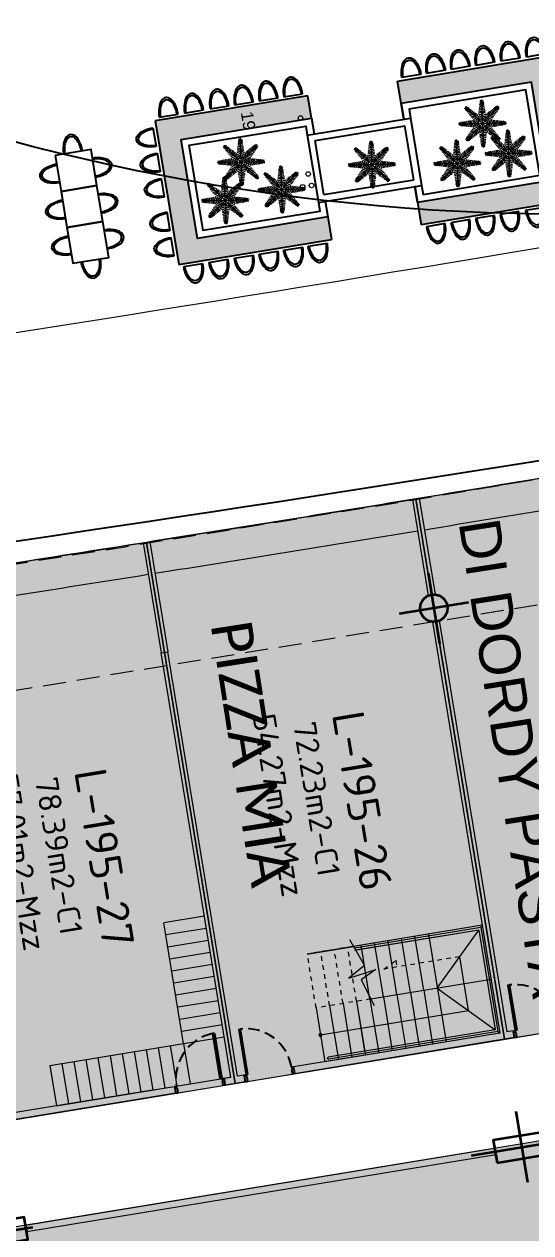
# Model space of a CAD drawing. Header units: metres. Extents: x 2 to 659295185, y -28 to 1124222152.
# Drawn here: x 655563.49 to 655574.63, y 1126398.95 to 1126425.51 of the extents above; entities that cross this region are included whole.
import ezdxf
from ezdxf.enums import TextEntityAlignment as Align

# ---------------------------------------------------------------- set-up
doc = ezdxf.new("R2010")
doc.units = ezdxf.units.M
doc.header["$MEASUREMENT"] = 0
for name, pattern in [('CCSM_C1_CUERPO CK$0$DASHED', [0.75, 0.5, -0.25]), ('CCSM_C1_CUERPO D.dwg 19-03-12$0$CONTINUA', [0]), ('CCSM_C1_CUERPO EL$0$CONTINUA', [0]), ('CCSM_C1_CUERPO EL$0$DASHED', [0.75, 0.5, -0.25]), ('CONTINUA', [0]), ('DASHDOT', [1, 0.5, -0.25, 0, -0.25]), ('HIDDEN', [0.375, 0.25, -0.125])]:
    doc.linetypes.add(name, pattern=pattern)
doc.layers.get('0').update_dxf_attribs({"linetype": 'CONTINUOUS'})
for name, color, linetype in [('CCSM_C1_CUERPO CK$0$A-VISTA 4', 8, 'CONTINUOUS'), ('CCSM_C1_CUERPO D.dwg 19-03-12$0$1_jardinera', 86, 'CONTINUOUS'), ('CCSM_C1_CUERPO D.dwg 19-03-12$0$MESÓN', 6, 'CONTINUOUS'), ('CCSM_C1_CUERPO D.dwg 19-03-12$0$PARED BAJA', 2, 'CONTINUOUS'), ('CCSM_C1_CUERPO D.dwg 19-03-12$0$PTOS DE UBIC DE TUBERIAS', 1, 'CONTINUOUS'), ('CCSM_C1_CUERPO D.dwg 19-03-12$0$RELLENO', 8, 'CONTINUOUS'), ('CCSM_C1_CUERPO D.dwg 19-03-12$0$SILLAS', 8, 'CONTINUOUS'), ('CCSM_C1_CUERPO EL$0$A-AREAS COMERCIALES', 151, 'CONTINUOUS'), ('CCSM_C1_CUERPO EL$0$A-LOCAL ID', 7, 'CONTINUOUS'), ('CCSM_C1_CUERPO EL$0$A-PARED', 2, 'CCSM_C1_CUERPO EL$0$CONTINUA'), ('CCSM_C1_CUERPO EL$0$A-PROYECCIONES', 5, 'CCSM_C1_CUERPO EL$0$DASHED'), ('CCSM_C1_CUERPO EL$0$A-PUERTA', 5, 'CCSM_C1_CUERPO EL$0$CONTINUA'), ('CCSM_C1_CUERPO EL$0$A-VISTA 3', 5, 'CONTINUOUS'), ('CCSM_C1_CUERPO EL$0$ID_AREA EXACTA', 7, 'CONTINUOUS'), ('CCSM_C1_CUERPO EL$0$ID_Nº LOCAL', 7, 'CONTINUOUS'), ('CCSM_C1_CUERPO EL$0$ID_RUBRO', 7, 'CONTINUOUS'), ('MESAS DE FERIA', 7, 'CONTINUOUS'), ('Numero de manzana', 6, 'CONTINUOUS')]:
    doc.layers.add(name, color=color, linetype=linetype)
for name, color, linetype, lineweight in [('CCSM_C1_CUERPO D.dwg 19-03-12$0$ENUMERACIÓN DE CAJETIN DE EXTINSIÓN', 8, 'CONTINUOUS', 0), ('CCSM_XREF ESTRUCTURA15$0$E-CE-COLUMNA', 2, 'CONTINUOUS', 35), ('LOCALES ASIGNADOS', 41, 'DASHDOT', 0), ('LOCALES FERIA', 11, 'CONTINUOUS', 0), ('NOMBRES LOCATARIOS', 7, 'CONTINUA', 0), ('XREF ESCALERAS', 252, 'CONTINUOUS', 0)]:
    doc.layers.add(name, color=color, linetype=linetype, lineweight=lineweight)
doc.styles.add('CCSM_C1_CUERPO D.dwg 19-03-12$0$ROMANS', font='ARIALUNI.TTF', dxfattribs={"height": 0.12})
doc.styles.add('CCSM_C1_CUERPO EL$0$ROMANS', font='romans__.ttf')
doc.styles.get("Standard").update_dxf_attribs({"font": 'tahoma.ttf'})

# ---------------------------------------------------------------- blocks, each defined once
blk = doc.blocks.new('CCSM_C1_CUERPO D.dwg 19-03-12$0$sillas')
at = {"layer": 'CCSM_C1_CUERPO D.dwg 19-03-12$0$SILLAS'}
blk.add_line((0.21, 0), (-0.21, 0), dxfattribs=at)
at = {"layer": 'CCSM_C1_CUERPO D.dwg 19-03-12$0$SILLAS', "extrusion": (0, 0, -1)}
for major_axis, ratio in [((0, 0.403), 0.521085), ((0, 0.353), 0.524072)]:
    blk.add_ellipse((0, 0), major_axis=major_axis, ratio=ratio, start_param=4.712389, end_param=7.853982, dxfattribs=at)
blk = doc.blocks.new('CCSM_C1_CUERPO D.dwg 19-03-12$0$PALMERA')
at = {"linetype": 'Continuous', "lineweight": 0}
for p, q in [((0, 0.436), (-0.038, 0.466)), ((0, 0.438), (-0.027, 0.495)), ((0, 0.438), (0, 0.506)), ((0, 0.438), (0.027, 0.495)), ((0, 0.436), (0.038, 0.466)), ((-0.275, 0.324), (-0.334, 0.346)), ((-0.275, 0.324), (-0.323, 0.372)), ((-0.273, 0.323), (-0.322, 0.317)), ((-0.259, 0.308), (-0.305, 0.296)), ((-0.275, 0.324), (-0.297, 0.383)), ((-0.241, 0.29), (-0.289, 0.274)), ((0, 0.049), (-0.275, 0.324)), ((-0.273, 0.323), (-0.268, 0.371)), ((-0.22, 0.27), (-0.272, 0.252)), ((-0.259, 0.308), (-0.246, 0.354)), ((-0.2, 0.25), (-0.253, 0.227)), ((-0.241, 0.29), (-0.225, 0.338)), ((-0.22, 0.27), (-0.203, 0.321)), ((-0.2, 0.25), (-0.177, 0.302)), ((-0.175, 0.224), (-0.153, 0.284)), ((-0.154, 0.203), (-0.13, 0.267)), ((-0.134, 0.183), (-0.108, 0.25)), ((0, 0.204), (-0.07, 0.235)), ((0, 0.239), (-0.066, 0.268)), ((0, 0.266), (-0.062, 0.295)), ((0, 0.297), (-0.058, 0.323)), ((0, 0.333), (-0.054, 0.354)), ((0, 0.361), (-0.049, 0.385)), ((0, 0.39), (-0.045, 0.412)), ((0, 0.415), (-0.042, 0.439)), ((0, 0.415), (0.042, 0.439)), ((0, 0.049), (0, 0.438)), ((0, 0.39), (0.045, 0.412)), ((0, 0.361), (0.049, 0.385)), ((0, 0.333), (0.054, 0.354)), ((0, 0.049), (0.275, 0.324)), ((0, 0.297), (0.058, 0.323)), ((0, 0.266), (0.062, 0.295)), ((0, 0.239), (0.066, 0.268)), ((0, 0.204), (0.07, 0.235)), ((0.134, 0.183), (0.108, 0.25)), ((0.154, 0.203), (0.13, 0.267)), ((0.175, 0.224), (0.153, 0.284)), ((0.2, 0.25), (0.177, 0.302)), ((0.2, 0.25), (0.253, 0.227)), ((0.22, 0.27), (0.203, 0.321)), ((0.22, 0.27), (0.272, 0.252)), ((0.241, 0.29), (0.225, 0.338)), ((0.241, 0.29), (0.289, 0.274)), ((0.259, 0.308), (0.246, 0.354)), ((0.259, 0.308), (0.305, 0.296)), ((0.273, 0.323), (0.268, 0.371)), ((0.273, 0.323), (0.322, 0.317)), ((0.275, 0.324), (0.297, 0.383)), ((0.275, 0.324), (0.323, 0.372)), ((0.275, 0.324), (0.334, 0.346)), ((-0.389, 0.049), (-0.457, 0.049)), ((-0.389, 0.049), (-0.446, 0.076)), ((-0.389, 0.049), (-0.446, 0.023)), ((-0.387, 0.049), (-0.417, 0.087)), ((-0.387, 0.049), (-0.417, 0.011)), ((-0.366, 0.049), (-0.39, 0.091)), ((-0.366, 0.049), (-0.39, 0.007)), ((0, 0.049), (-0.389, 0.049)), ((-0.341, 0.049), (-0.363, 0.095)), ((-0.341, 0.049), (-0.363, 0.004)), ((-0.312, 0.049), (-0.336, 0.098)), ((-0.312, 0.049), (-0.336, 0)), ((-0.283, 0.049), (-0.304, 0.103)), ((-0.283, 0.049), (-0.304, -0.004)), ((0, 0.049), (-0.275, -0.226)), ((-0.248, 0.049), (-0.274, 0.107)), ((-0.248, 0.049), (-0.274, -0.009)), ((-0.217, 0.049), (-0.246, 0.111)), ((-0.217, 0.049), (-0.246, -0.013)), ((-0.175, 0.224), (-0.235, 0.202)), ((-0.19, 0.049), (-0.219, 0.115)), ((-0.19, 0.049), (-0.219, -0.016)), ((-0.154, 0.203), (-0.218, 0.179)), ((-0.134, 0.183), (-0.201, 0.158)), ((-0.155, 0.049), (-0.185, 0.119)), ((-0.155, 0.049), (-0.185, -0.021)), ((-0.109, 0.159), (-0.181, 0.131)), ((-0.085, 0.135), (-0.148, 0.11)), ((-0.121, 0.049), (-0.148, 0.11)), ((-0.121, 0.049), (-0.148, -0.012)), ((-0.063, 0.112), (-0.112, 0.096)), ((-0.089, 0.049), (-0.112, 0.096)), ((-0.089, 0.049), (-0.112, 0.003)), ((-0.063, -0.014), (-0.112, 0.003)), ((-0.109, 0.159), (-0.081, 0.23)), ((-0.085, 0.135), (-0.061, 0.197)), ((-0.043, 0.092), (-0.079, 0.082)), ((-0.061, 0.049), (-0.079, 0.082)), ((-0.061, 0.049), (-0.079, 0.017)), ((-0.043, 0.006), (-0.079, 0.017)), ((-0.063, 0.112), (-0.047, 0.161)), ((0, 0.17), (-0.061, 0.197)), ((0, 0.138), (-0.047, 0.161)), ((-0.043, 0.092), (-0.033, 0.128)), ((-0.043, 0.006), (-0.033, -0.03)), ((0, 0.11), (-0.033, 0.128)), ((0, 0.17), (0.061, 0.197)), ((0, 0.138), (0.047, 0.161)), ((0, 0.11), (0.033, 0.128)), ((0, 0.049), (0, -0.34)), ((0, 0.049), (0.275, -0.226)), ((0, 0.049), (0.389, 0.049)), ((0.043, 0.092), (0.033, 0.128)), ((0.043, 0.006), (0.033, -0.03)), ((0.043, 0.092), (0.079, 0.082)), ((0.043, 0.006), (0.079, 0.017)), ((0.063, 0.112), (0.047, 0.161)), ((0.085, 0.135), (0.061, 0.197)), ((0.061, 0.049), (0.079, 0.082)), ((0.061, 0.049), (0.079, 0.017)), ((0.063, 0.112), (0.112, 0.096)), ((0.063, -0.014), (0.112, 0.003)), ((0.109, 0.159), (0.081, 0.23)), ((0.085, 0.135), (0.148, 0.11)), ((0.089, 0.049), (0.112, 0.096)), ((0.089, 0.049), (0.112, 0.003)), ((0.109, 0.159), (0.181, 0.131)), ((0.121, 0.049), (0.148, 0.11)), ((0.121, 0.049), (0.148, -0.012)), ((0.134, 0.183), (0.201, 0.158)), ((0.154, 0.203), (0.218, 0.179)), ((0.155, 0.049), (0.185, 0.119)), ((0.155, 0.049), (0.185, -0.021)), ((0.175, 0.224), (0.235, 0.202)), ((0.19, 0.049), (0.219, 0.115)), ((0.19, 0.049), (0.219, -0.016)), ((0.217, 0.049), (0.246, 0.111)), ((0.217, 0.049), (0.246, -0.013)), ((0.248, 0.049), (0.274, 0.107)), ((0.248, 0.049), (0.274, -0.009)), ((0.283, 0.049), (0.304, 0.103)), ((0.283, 0.049), (0.304, -0.004)), ((0.312, 0.049), (0.336, 0.098)), ((0.312, 0.049), (0.336, 0)), ((0.341, 0.049), (0.363, 0.095)), ((0.341, 0.049), (0.363, 0.004)), ((0.366, 0.049), (0.39, 0.091)), ((0.366, 0.049), (0.39, 0.007)), ((0.387, 0.049), (0.417, 0.087)), ((0.387, 0.049), (0.417, 0.011)), ((0.389, 0.049), (0.446, 0.076)), ((0.389, 0.049), (0.457, 0.049)), ((0.389, 0.049), (0.446, 0.023)), ((-0.275, -0.226), (-0.334, -0.247)), ((-0.275, -0.226), (-0.323, -0.274)), ((-0.273, -0.224), (-0.322, -0.219)), ((-0.259, -0.21), (-0.305, -0.197)), ((-0.275, -0.226), (-0.297, -0.285)), ((-0.241, -0.192), (-0.289, -0.176)), ((-0.273, -0.224), (-0.268, -0.273)), ((-0.22, -0.171), (-0.272, -0.154)), ((-0.259, -0.21), (-0.246, -0.256)), ((-0.2, -0.151), (-0.253, -0.128)), ((-0.241, -0.192), (-0.225, -0.24)), ((-0.175, -0.126), (-0.235, -0.104)), ((-0.22, -0.171), (-0.203, -0.223)), ((-0.154, -0.104), (-0.218, -0.081)), ((-0.134, -0.085), (-0.201, -0.059)), ((-0.2, -0.151), (-0.177, -0.204)), ((-0.109, -0.06), (-0.181, -0.032)), ((-0.175, -0.126), (-0.153, -0.186)), ((-0.154, -0.104), (-0.13, -0.168)), ((-0.085, -0.036), (-0.148, -0.012)), ((-0.134, -0.085), (-0.108, -0.152)), ((-0.109, -0.06), (-0.081, -0.132)), ((-0.085, -0.036), (-0.061, -0.099)), ((0, -0.106), (-0.07, -0.136)), ((0, -0.141), (-0.066, -0.17)), ((-0.063, -0.014), (-0.047, -0.063)), ((0, -0.168), (-0.062, -0.197)), ((0, -0.072), (-0.061, -0.099)), ((0, -0.198), (-0.058, -0.225)), ((0, -0.04), (-0.047, -0.063)), ((0, -0.012), (-0.033, -0.03)), ((0, -0.012), (0.033, -0.03)), ((0, -0.04), (0.047, -0.063)), ((0, -0.072), (0.061, -0.099)), ((0, -0.106), (0.07, -0.136)), ((0, -0.141), (0.066, -0.17)), ((0, -0.168), (0.062, -0.197)), ((0, -0.198), (0.058, -0.225)), ((0.063, -0.014), (0.047, -0.063)), ((0.085, -0.036), (0.061, -0.099)), ((0.109, -0.06), (0.081, -0.132)), ((0.085, -0.036), (0.148, -0.012)), ((0.134, -0.085), (0.108, -0.152)), ((0.109, -0.06), (0.181, -0.032)), ((0.154, -0.104), (0.13, -0.168)), ((0.134, -0.085), (0.201, -0.059)), ((0.175, -0.126), (0.153, -0.186)), ((0.154, -0.104), (0.218, -0.081)), ((0.175, -0.126), (0.235, -0.104)), ((0.2, -0.151), (0.177, -0.204)), ((0.2, -0.151), (0.253, -0.128)), ((0.22, -0.171), (0.203, -0.223)), ((0.22, -0.171), (0.272, -0.154)), ((0.241, -0.192), (0.225, -0.24)), ((0.241, -0.192), (0.289, -0.176)), ((0.259, -0.21), (0.246, -0.256)), ((0.259, -0.21), (0.305, -0.197)), ((0.273, -0.224), (0.268, -0.273)), ((0.273, -0.224), (0.322, -0.219)), ((0.275, -0.226), (0.323, -0.274)), ((0.275, -0.226), (0.334, -0.247)), ((0.275, -0.226), (0.297, -0.285)), ((0, -0.234), (-0.054, -0.255)), ((0, -0.263), (-0.049, -0.287)), ((0, -0.291), (-0.045, -0.314)), ((0, -0.317), (-0.042, -0.341)), ((0, -0.338), (-0.038, -0.368)), ((0, -0.34), (-0.027, -0.397)), ((0, -0.234), (0.054, -0.255)), ((0, -0.263), (0.049, -0.287)), ((0, -0.291), (0.045, -0.314)), ((0, -0.317), (0.042, -0.341)), ((0, -0.338), (0.038, -0.368)), ((0, -0.34), (0, -0.408)), ((0, -0.34), (0.027, -0.397))]:
    blk.add_line(p, q, dxfattribs=at)
at = {"linetype": 'CCSM_C1_CUERPO D.dwg 19-03-12$0$CONTINUA', "lineweight": 0}
for p, q in [((-0.275, 0.324), (-0.275, 0.324)), ((0, 0.438), (0, 0.438)), ((0.275, 0.324), (0.275, 0.324)), ((-0.389, 0.049), (-0.389, 0.049)), ((0.389, 0.049), (0.389, 0.049)), ((-0.275, -0.226), (-0.275, -0.226)), ((0.275, -0.226), (0.275, -0.226)), ((0, -0.34), (0, -0.34))]:
    blk.add_line(p, q, dxfattribs=at)
at = {"linetype": 'Continuous', "lineweight": 0}
blk.add_circle((0, 0.049), 0.0275, dxfattribs=at)
blk.add_circle((0, 0.049), 0.0275, dxfattribs=at)
blk.add_circle((0, 0.049), 0.0275, dxfattribs=at)
blk.add_circle((0, 0.049), 0.0275, dxfattribs=at)
blk.add_circle((0, 0.049), 0.0275, dxfattribs=at)
blk.add_circle((0, 0.049), 0.0275, dxfattribs=at)
blk.add_circle((0, 0.049), 0.0275, dxfattribs=at)
blk.add_circle((0, 0.049), 0.0275, dxfattribs=at)
blk = doc.blocks.new('CCSM_C1_CUERPO D.dwg 19-03-12$0$44556')
at = {"layer": 'CCSM_C1_CUERPO D.dwg 19-03-12$0$PARED BAJA'}
h = blk.add_hatch(dxfattribs=at)
h.set_pattern_fill('AR-SAND', color=42, scale=0.002, angle=170.6915)
h.set_pattern_definition([(127.5, (0, 0), (-0.09788265, -0.00320006), [0, -0.077216, 0, -0.08636, 0, -0.08255]), (97.5, (0, 0), (-0.14336502, 0.08990466), [0, -0.041656, 0, -0.069596, 0, -0.02667]), (57.5, (-3e-10, -0.06248), (-0.00028744, 0.15819847), [0, -0.0254, 0, -0.09144, 0, -0.11938]), (47.5, (-3e-10, -0.06248), (-0.04458586, 0.1527113), [0, -0.0127, 0, -0.059944, 0, -0.06858])])
h.paths.add_polyline_path([(44.061, -48.111), (44.061, -50.311), (41.161, -50.311), (41.161, -50.811), (44.561, -50.811), (44.561, -47.611), (41.161, -47.611), (41.161, -48.111)])
h.paths.add_polyline_path([(39.161, -48.111), (39.161, -47.611), (35.761, -47.611), (35.761, -50.811), (39.161, -50.811), (39.161, -50.311), (36.261, -50.311), (36.261, -48.111)])
for points in [[(39.161, -48.461), (39.161, -48.461), (39.161, -48.111), (36.261, -48.111), (36.261, -50.311), (39.161, -50.311), (39.161, -49.961)], [(39.011, -48.461), (39.011, -48.261), (36.411, -48.261), (36.411, -50.161), (39.011, -50.161), (39.011, -49.961)], [(41.161, -48.461), (41.161, -48.461), (41.161, -48.111), (44.061, -48.111), (44.061, -50.311), (41.161, -50.311), (41.161, -49.961)], [(41.311, -48.461), (41.311, -48.261), (43.911, -48.261), (43.911, -50.161), (41.311, -50.161), (41.311, -49.961)]]:
    blk.add_lwpolyline(points)
at = {"layer": 'CCSM_C1_CUERPO D.dwg 19-03-12$0$MESÓN', "color": 3}
for p, q in [((35.761, -50.811), (35.761, -47.611)), ((35.761, -47.611), (39.161, -47.611)), ((39.161, -48.111), (39.161, -47.611)), ((44.561, -47.611), (41.161, -47.611)), ((41.161, -48.111), (41.161, -47.611)), ((44.561, -50.811), (44.561, -47.611)), ((39.161, -50.311), (39.161, -50.811)), ((41.161, -50.311), (41.161, -50.811)), ((39.161, -50.811), (35.761, -50.811)), ((41.161, -50.811), (44.561, -50.811))]:
    blk.add_line(p, q, dxfattribs=at)
at = {"layer": 'CCSM_C1_CUERPO D.dwg 19-03-12$0$RELLENO', "color": 7}
for p, q in [((39.161, -48.111), (39.161, -48.461)), ((39.161, -49.961), (39.161, -50.311))]:
    blk.add_line(p, q, dxfattribs=at)
at = {"layer": 'CCSM_C1_CUERPO D.dwg 19-03-12$0$RELLENO', "color": 160}
for p, q in [((39.011, -49.961), (39.011, -48.461)), ((41.311, -48.461), (39.011, -48.461)), ((41.311, -49.961), (41.311, -48.461)), ((39.161, -48.611), (39.161, -49.811)), ((41.161, -48.611), (39.161, -48.611)), ((41.161, -48.611), (41.161, -49.811)), ((41.161, -49.811), (39.161, -49.811)), ((41.311, -49.961), (39.011, -49.961))]:
    blk.add_line(p, q, dxfattribs=at)
at = {"xscale": -1}
for p, rotation in [((36.071, -47.549), 0.006560175921928035), ((36.636, -47.549), 0.006560175921928035), ((37.201, -47.549), 0.006560175921928035), ((37.748, -47.549), 0.006560175921928035), ((38.296, -47.549), 0.006560175921928035), ((38.843, -47.549), 0.006560175921928035), ((35.686, -48.016), 90.00656015095574), ((35.686, -48.582), 90.00656015095574), ((35.686, -49.329), 90.00656015095574), ((35.686, -49.894), 90.00656015095574), ((35.686, -50.459), 90.00656015095574), ((41.478, -50.873), 180.0065601617041), ((42.025, -50.873), 180.0065601617041), ((42.573, -50.873), 180.0065601617041), ((43.12, -50.873), 180.0065601617041), ((43.685, -50.873), 180.0065601617041), ((44.25, -50.873), 180.0065601617041)]:
    blk.add_blockref('CCSM_C1_CUERPO D.dwg 19-03-12$0$sillas', p, dxfattribs=dict(at, rotation=rotation))
for p, rotation in [((41.478, -47.549), 359.993439846264), ((42.025, -47.549), 359.993439846264), ((42.573, -47.549), 359.993439846264), ((43.12, -47.549), 359.993439846264), ((43.685, -47.549), 359.993439846264), ((44.25, -47.549), 359.993439846264), ((44.635, -48.016), 269.9934398456682), ((44.635, -48.582), 269.9934398456682), ((44.635, -49.329), 269.9934398456682), ((44.635, -49.894), 269.9934398456682), ((44.635, -50.459), 269.9934398456682), ((36.071, -50.873), 179.9934398604819), ((36.636, -50.873), 179.9934398604819), ((37.201, -50.873), 179.9934398604819), ((37.748, -50.873), 179.9934398604819), ((38.296, -50.873), 179.9934398604819), ((38.843, -50.873), 179.9934398604819)]:
    blk.add_blockref('CCSM_C1_CUERPO D.dwg 19-03-12$0$sillas', p, dxfattribs=dict(rotation=rotation))
at = {"layer": 'CCSM_C1_CUERPO D.dwg 19-03-12$0$1_jardinera', "xscale": 1.149563022003319, "yscale": 1.149563022003319, "zscale": 1.149563022003319, "rotation": 262.319790938566}
for p in [(36.953, -48.839), (38.102, -48.805), (42.007, -48.863), (43.271, -48.829), (39.959, -49.081), (37.414, -49.579), (42.789, -49.603)]:
    blk.add_blockref('CCSM_C1_CUERPO D.dwg 19-03-12$0$PALMERA', p, dxfattribs=at)
blk = doc.blocks.new('CCSM_XREF ESTRUCTURA15$0$COLUM L 120x120')
at = {"color": 5}
for p, q in [((0, 1.095), (0, -0.482)), ((1.474, 0), (-0.774, 0))]:
    blk.add_line(p, q, dxfattribs=at)
blk.add_lwpolyline([(0.95, 0.25), (0.25, 0.25), (0.25, 0.95), (-0.25, 0.95), (-0.25, -0.25), (0.95, -0.25)], close=True)
blk = doc.blocks.new('CCSM_XREF ESTRUCTURA15$0$COLUM REC 120x50 mid')
at = {"color": 5}
for p, q in [((0, 1.124), (0, -1.124)), ((-0.789, 0), (0.789, 0))]:
    blk.add_line(p, q, dxfattribs=at)
at = {"color": 2}
blk.add_lwpolyline([(-0.25, 0.6), (-0.25, -0.6), (0.25, -0.6), (0.25, 0.6)], close=True, dxfattribs=at)
blk = doc.blocks.new('CCSM_C1_CUERPO EL$0$P-IZQ 110-15')
for p, q in [((0.045, 1.01), (0.085, 1.01)), ((0.045, 1.01), (0.045, 0)), ((0.085, 0), (0.085, 1.01)), ((0, -0.015), (0.015, -0.015)), ((0, -0.015), (0, -0.135)), ((0, -0.135), (0.015, -0.135)), ((0.015, 0), (0.035, 0)), ((0.015, -0.015), (0.015, 0)), ((0.015, -0.135), (0.015, -0.15)), ((0.015, -0.15), (0.05, -0.15)), ((0.035, 0), (0.035, -0.045)), ((0.035, -0.045), (0.05, -0.045)), ((0.045, 0), (0.085, 0)), ((0.05, -0.045), (0.05, -0.15)), ((1.065, -0.045), (1.05, -0.045)), ((1.05, -0.045), (1.05, -0.15)), ((1.085, -0.15), (1.05, -0.15)), ((1.065, 0), (1.065, -0.045)), ((1.085, 0), (1.065, 0)), ((1.085, -0.015), (1.085, 0)), ((1.1, -0.015), (1.085, -0.015)), ((1.1, -0.135), (1.085, -0.135)), ((1.085, -0.135), (1.085, -0.15)), ((1.1, -0.015), (1.1, -0.135))]:
    blk.add_line(p, q)
at = {"color": 8, "linetype": 'CCSM_C1_CUERPO EL$0$DASHED', "ltscale": 0.5}
blk.add_arc((0.045, 0), 1.011, 360, 87.732, dxfattribs=at)
blk = doc.blocks.new('CCSM_C1_CUERPO EL$0$P-DER 110-15')
for p, q in [((-0.045, 1.01), (-0.085, 1.01)), ((-0.085, 0), (-0.085, 1.01)), ((-0.045, 1.01), (-0.045, 0)), ((-0.015, 0), (-0.035, 0)), ((-0.015, -0.015), (-0.015, 0)), ((-1.1, -0.015), (-1.085, -0.015)), ((-1.1, -0.015), (-1.1, -0.135)), ((-1.1, -0.135), (-1.085, -0.135)), ((-1.085, 0), (-1.065, 0)), ((-1.085, -0.015), (-1.085, 0)), ((-1.085, -0.135), (-1.085, -0.15)), ((-1.085, -0.15), (-1.05, -0.15)), ((-1.065, 0), (-1.065, -0.045)), ((-1.065, -0.045), (-1.05, -0.045)), ((-1.05, -0.045), (-1.05, -0.15)), ((-0.045, 0), (-0.085, 0)), ((-0.035, -0.045), (-0.05, -0.045)), ((-0.05, -0.045), (-0.05, -0.15)), ((-0.015, -0.15), (-0.05, -0.15)), ((-0.035, 0), (-0.035, -0.045)), ((0, -0.015), (-0.015, -0.015)), ((0, -0.135), (-0.015, -0.135)), ((-0.015, -0.135), (-0.015, -0.15)), ((0, -0.015), (0, -0.135))]:
    blk.add_line(p, q)
at = {"color": 8, "linetype": 'CCSM_C1_CUERPO EL$0$DASHED', "ltscale": 0.5}
blk.add_arc((-0.045, 0), 1.011, 92.268, 180, dxfattribs=at)
blk = doc.blocks.new('CCSM_XREF ESTRUCTURA15$0$CCSM_COLUM REDONDA')
at = {"color": 5}
for p, q in [((0, 0.774), (0, -0.774)), ((-0.789, 0), (0.789, 0))]:
    blk.add_line(p, q, dxfattribs=at)
blk.add_circle((0, 0), 0.3)
blk = doc.blocks.new('STAIRS2')
for p, q in [((655560.082, 1126407.36), (655561.096, 1126407.526)), ((655561.096, 1126407.526), (655560.082, 1126407.36))]:
    blk.add_line(p, q)
at = {"layer": 'XREF ESCALERAS', "linetype": 'HIDDEN', "ltscale": 0.02}
for p, q in [((655560.082, 1126407.36), (655561.096, 1126407.526)), ((655560.994, 1126406.293), (655560.8, 1126407.477)), ((655561.291, 1126406.342), (655561.096, 1126407.526)), ((655560.402, 1126406.196), (655560.208, 1126407.38)), ((655560.698, 1126406.245), (655560.504, 1126407.429))]:
    blk.add_line(p, q, dxfattribs=at)
at = {"layer": 'XREF ESCALERAS'}
for p, q in [((655557.248, 1126406.895), (655560.082, 1126407.36)), ((655557.294, 1126406.862), (655560.073, 1126407.318)), ((655557.294, 1126406.862), (655560.073, 1126407.318)), ((655557.351, 1126406.821), (655560.082, 1126407.268)), ((655557.351, 1126406.821), (655560.063, 1126407.265)), ((655559.031, 1126407.147), (655559.024, 1126407.186)), ((655559.218, 1126406.002), (655559.024, 1126407.186)), ((655559.327, 1126407.195), (655559.32, 1126407.235)), ((655559.514, 1126406.051), (655559.32, 1126407.235)), ((655559.623, 1126407.244), (655559.616, 1126407.283)), ((655559.81, 1126406.099), (655559.616, 1126407.283)), ((655559.81, 1126406.099), (655559.631, 1126407.194)), ((655560.106, 1126406.148), (655559.912, 1126407.332)), ((655560.106, 1126406.148), (655559.927, 1126407.243)), ((655558.432, 1126407.089), (655558.438, 1126407.05)), ((655558.432, 1126407.089), (655558.82, 1126404.721)), ((655558.735, 1126407.098), (655558.728, 1126407.138)), ((655558.922, 1126405.954), (655558.728, 1126407.138)), ((655559.218, 1126406.002), (655559.039, 1126407.097)), ((655559.514, 1126406.051), (655559.335, 1126407.146)), ((655557.248, 1126406.895), (655557.636, 1126404.527)), ((655557.248, 1126406.895), (655557.636, 1126404.527)), ((655557.294, 1126406.862), (655557.248, 1126406.895)), ((655557.294, 1126406.862), (655557.669, 1126404.573)), ((655557.294, 1126406.862), (655557.669, 1126404.573)), ((655557.351, 1126406.821), (655557.71, 1126404.63)), ((655558.626, 1126405.905), (655557.351, 1126406.821)), ((655557.351, 1126406.821), (655557.71, 1126404.63)), ((655558.131, 1126405.216), (655557.937, 1126406.4)), ((655560.087, 1126406.144), (655557.442, 1126405.711)), ((655560.106, 1126406.148), (655560.286, 1126405.052)), ((655560.106, 1126406.148), (655560.3, 1126404.963)), ((655560.402, 1126406.196), (655560.582, 1126405.101)), ((655560.402, 1126406.196), (655560.596, 1126405.012)), ((655560.698, 1126406.245), (655560.878, 1126405.149)), ((655560.698, 1126406.245), (655560.893, 1126405.06)), ((655560.994, 1126406.293), (655561.174, 1126405.198)), ((655560.994, 1126406.293), (655561.189, 1126405.109)), ((655561.291, 1126406.342), (655561.485, 1126405.157)), ((655561.291, 1126406.342), (655561.485, 1126405.157)), ((655558.626, 1126405.905), (655557.71, 1126404.63)), ((655558.922, 1126405.954), (655559.102, 1126404.858)), ((655558.922, 1126405.954), (655559.116, 1126404.769)), ((655559.218, 1126406.002), (655559.398, 1126404.907)), ((655559.218, 1126406.002), (655559.412, 1126404.818)), ((655559.514, 1126406.051), (655559.694, 1126404.955)), ((655559.514, 1126406.051), (655559.708, 1126404.866)), ((655559.81, 1126406.099), (655559.99, 1126405.004)), ((655559.81, 1126406.099), (655560.004, 1126404.915)), ((655561.388, 1126405.75), (655558.131, 1126405.216)), ((655557.636, 1126404.527), (655561.485, 1126405.157)), ((655557.636, 1126404.527), (655561.485, 1126405.157)), ((655557.669, 1126404.573), (655561.387, 1126405.182)), ((655557.669, 1126404.573), (655561.387, 1126405.182)), ((655557.71, 1126404.63), (655561.381, 1126405.232)), ((655557.71, 1126404.63), (655561.381, 1126405.232)), ((655560.59, 1126405.052), (655560.596, 1126405.012)), ((655560.886, 1126405.1), (655560.893, 1126405.06)), ((655561.182, 1126405.149), (655561.189, 1126405.109)), ((655559.11, 1126404.809), (655559.116, 1126404.769)), ((655559.406, 1126404.857), (655559.412, 1126404.818)), ((655559.702, 1126404.906), (655559.708, 1126404.866)), ((655559.998, 1126404.954), (655560.004, 1126404.915)), ((655560.294, 1126405.003), (655560.3, 1126404.963)), ((655557.669, 1126404.573), (655557.636, 1126404.527)), ((655558.814, 1126404.76), (655558.82, 1126404.721))]:
    blk.add_line(p, q, dxfattribs=at)
at = {"layer": 'XREF ESCALERAS', "linetype": 'CCSM_C1_CUERPO CK$0$DASHED', "ltscale": 0.02}
for p, q in [((655557.937, 1126406.4), (655559.608, 1126406.674)), ((655559.608, 1126406.674), (655559.292, 1126406.773)), ((655559.292, 1126406.773), (655559.319, 1126406.627)), ((655560.087, 1126406.144), (655561.291, 1126406.342)), ((655560.087, 1126406.144), (655561.291, 1126406.342))]:
    blk.add_line(p, q, dxfattribs=at)
at = {"layer": 'XREF ESCALERAS'}
blk.add_lwpolyline([(655560.116, 1126407.531), (655559.986, 1126406.882), (655560.398, 1126406.729), (655559.773, 1126406.724), (655560.154, 1126406.613), (655560.064, 1126405.983)], dxfattribs=at)
blk.add_lwpolyline([(655560.116, 1126407.531), (655559.986, 1126406.882), (655560.398, 1126406.729), (655559.773, 1126406.724), (655560.154, 1126406.613), (655560.064, 1126405.983)], dxfattribs=at)
at = {"layer": 'XREF ESCALERAS', "linetype": 'CCSM_C1_CUERPO CK$0$DASHED', "ltscale": 0.02}
blk.add_lwpolyline([(655557.937, 1126406.4), (655559.608, 1126406.674), (655559.292, 1126406.773), (655559.319, 1126406.627)], dxfattribs=at)
at = {"layer": 'XREF ESCALERAS'}
blk.add_circle((655561.388, 1126405.75), 0.0332, dxfattribs=at)
blk.add_arc((655561.38, 1126405.206), 0.0253, 287.3371, 88.5915, dxfattribs=at)
blk.add_arc((655561.38, 1126405.206), 0.0253, 287.3371, 88.5915, dxfattribs=at)
blk = doc.blocks.new('CCSM_C1_CUERPO EL$0$IDENT LOCAL')
at = {"style": 'CCSM_C1_CUERPO EL$0$ROMANS'}
for tag, height, p in [('NºLOCAL', 0.7, (0.201, 1.671)), ('AREA-EXACTA', 0.5, (0, 0.85)), ('RUBRO', 0.35, (0, 0)), ('USO', 0.35, (0, -0.85))]:
    blk.add_attdef(tag, text='', height=height, dxfattribs=at).set_placement(p, align=Align.BOTTOM_CENTER)
blk = doc.blocks.new('MF')
at = {"color": 3}
for points in [[(-1004119.416, 828092.006, 0.093661), (-1004119.463, 828092.264, 0.272986), (-1004119.626, 828092.409, 0.280612), (-1004119.774, 828092.288, 0.119482), (-1004119.836, 828092.006, -9.41961)], [(-1004119.441, 828092.006, 0.066967), (-1004119.464, 828092.177, 0.121337), (-1004119.542, 828092.32, 0.195362), (-1004119.626, 828092.359, 0.239129), (-1004119.734, 828092.294, 0.082612), (-1004119.795, 828092.157, 0.050831), (-1004119.811, 828092.006, 0.401558)], [(-1004118.616, 828092.006, 0.093661), (-1004118.663, 828092.264, 0.272986), (-1004118.826, 828092.409, 0.280612), (-1004118.974, 828092.288, 0.119482), (-1004119.036, 828092.006, -9.41961)], [(-1004118.641, 828092.006, 0.066967), (-1004118.664, 828092.177, 0.121337), (-1004118.742, 828092.32, 0.195362), (-1004118.826, 828092.359, 0.239129), (-1004118.934, 828092.294, 0.082612), (-1004118.995, 828092.157, 0.050831), (-1004119.011, 828092.006, 0.401558)], [(-1004117.816, 828092.006, 0.093661), (-1004117.863, 828092.264, 0.272986), (-1004118.026, 828092.409, 0.280612), (-1004118.174, 828092.288, 0.119482), (-1004118.236, 828092.006, -9.41961)], [(-1004117.841, 828092.006, 0.066967), (-1004117.864, 828092.177, 0.121337), (-1004117.942, 828092.32, 0.195362), (-1004118.026, 828092.359, 0.239129), (-1004118.134, 828092.294, 0.082612), (-1004118.195, 828092.157, 0.050831), (-1004118.211, 828092.006, 0.401558)], [(-1004120.026, 828091.396, -0.093661), (-1004120.284, 828091.443, -0.272986), (-1004120.429, 828091.606, -0.280612), (-1004120.308, 828091.754, -0.119482), (-1004120.026, 828091.816, 9.41961)], [(-1004120.026, 828091.421, -0.066967), (-1004120.198, 828091.444, -0.121337), (-1004120.34, 828091.521, -0.195362), (-1004120.379, 828091.606, -0.239129), (-1004120.314, 828091.713, -0.082612), (-1004120.178, 828091.775, -0.050831), (-1004120.026, 828091.791, -0.401558)], [(-1004117.626, 828091.396, 0.093661), (-1004117.368, 828091.443, 0.272986), (-1004117.223, 828091.606, 0.280612), (-1004117.344, 828091.754, 0.119482), (-1004117.626, 828091.816, -9.41961)], [(-1004117.626, 828091.421, 0.066967), (-1004117.455, 828091.444, 0.121337), (-1004117.312, 828091.521, 0.195362), (-1004117.273, 828091.606, 0.239129), (-1004117.339, 828091.713, 0.082612), (-1004117.475, 828091.775, 0.050831), (-1004117.626, 828091.791, 0.401558)], [(-1004119.416, 828091.206, -0.093661), (-1004119.463, 828090.948, -0.272986), (-1004119.626, 828090.803, -0.280612), (-1004119.774, 828090.924, -0.119482), (-1004119.836, 828091.206, 9.41961)], [(-1004119.441, 828091.206, -0.066967), (-1004119.464, 828091.034, -0.121337), (-1004119.542, 828090.892, -0.195362), (-1004119.626, 828090.853, -0.239129), (-1004119.734, 828090.918, -0.082612), (-1004119.795, 828091.054, -0.050831), (-1004119.811, 828091.206, -0.401558)], [(-1004118.616, 828091.206, -0.093661), (-1004118.663, 828090.948, -0.272986), (-1004118.826, 828090.803, -0.280612), (-1004118.974, 828090.924, -0.119482), (-1004119.036, 828091.206, 9.41961)], [(-1004118.641, 828091.206, -0.066967), (-1004118.664, 828091.034, -0.121337), (-1004118.742, 828090.892, -0.195362), (-1004118.826, 828090.853, -0.239129), (-1004118.934, 828090.918, -0.082612), (-1004118.995, 828091.054, -0.050831), (-1004119.011, 828091.206, -0.401558)], [(-1004117.816, 828091.206, -0.093661), (-1004117.863, 828090.948, -0.272986), (-1004118.026, 828090.803, -0.280612), (-1004118.174, 828090.924, -0.119482), (-1004118.236, 828091.206, 9.41961)], [(-1004117.841, 828091.206, -0.066967), (-1004117.864, 828091.034, -0.121337), (-1004117.942, 828090.892, -0.195362), (-1004118.026, 828090.853, -0.239129), (-1004118.134, 828090.918, -0.082612), (-1004118.195, 828091.054, -0.050831), (-1004118.211, 828091.206, -0.401558)]]:
    blk.add_lwpolyline(points, format="xyb", dxfattribs=at)
at = {"color": 7}
for points in [[(-1004120.026, 828092.006), (-1004119.226, 828092.006), (-1004119.226, 828091.206), (-1004120.026, 828091.206), (-1004120.026, 828092.006)], [(-1004119.226, 828092.006), (-1004118.426, 828092.006), (-1004118.426, 828091.206), (-1004119.226, 828091.206), (-1004119.226, 828092.006)], [(-1004118.426, 828092.006), (-1004117.626, 828092.006), (-1004117.626, 828091.206), (-1004118.426, 828091.206), (-1004118.426, 828092.006)]]:
    blk.add_lwpolyline(points, dxfattribs=at)

msp = doc.modelspace()

# ---------------------------------------------------------------- hatches: boundary and pattern name
at = {"layer": 'LOCALES ASIGNADOS'}
h = msp.add_hatch(color=256, dxfattribs=at)
edge = h.paths.add_edge_path()
edge.add_arc((219491.1056, 1054914.3756), 441878.9229, 9.308049718, 9.309563548, ccw=False)
edge.add_line((655551.8097, 1126384.9626), (655564.5398, 1126387.0492))
edge.add_line((655564.5398, 1126387.0492), (655562.5867, 1126398.9652))
edge.add_line((655562.5867, 1126398.9652), (655552.3922, 1126397.2942))
edge.add_line((655552.3922, 1126397.2942), (655552.4569, 1126396.8995))
edge.add_line((655552.4569, 1126396.8995), (655549.9212, 1126396.4839))
h = msp.add_hatch(color=256, dxfattribs=at)
edge = h.paths.add_edge_path()
edge.add_line((655513.5683, 1126469.8955), (655525.4103, 1126471.8365))
edge.add_arc((823004.9948, 1153921.5169), 169714.1602, 189.307944851, 189.309970477)
edge.add_line((655526.3809, 1126465.9155), (655514.5388, 1126463.9745))
edge.add_line((655514.5388, 1126463.9745), (655513.5683, 1126469.8955))
h = msp.add_hatch(color=256, dxfattribs=at)
edge = h.paths.add_edge_path()
edge.add_line((655527.1552, 1126387.0016), (655538.9973, 1126388.9427))
edge.add_arc((823018.0965, 1153841.5836), 169714.1602, 189.306932041, 189.308957667, ccw=False)
edge.add_line((655538.0268, 1126394.8637), (655526.1848, 1126392.9226))
edge.add_line((655526.1848, 1126392.9226), (655527.1552, 1126387.0016))
h.paths.add_polyline_path([(655539.9677, 1126383.0216), (655538.9972, 1126388.9427), (655527.1552, 1126387.0017), (655528.1257, 1126381.0806)])
h = msp.add_hatch(color=256, dxfattribs=at)
edge = h.paths.add_edge_path()
edge.add_arc((691312.3147, 1132240.3442), 36223.8148, 189.27992105, 189.33698147)
edge.add_line((655568.4218, 1126363.3652), (655625.1157, 1126372.655))
edge.add_line((655625.1157, 1126372.655), (655622.4869, 1126388.6938))
edge.add_line((655622.4869, 1126388.6938), (655613.0873, 1126387.1531))
edge.add_line((655613.0873, 1126387.1531), (655609.9546, 1126406.7292))
edge.add_line((655609.9546, 1126406.7292), (655562.5867, 1126398.9652))
at = {"layer": 'LOCALES FERIA'}
h = msp.add_hatch(color=11, dxfattribs=at)
edge = h.paths.add_edge_path()
edge.add_line((655579.9736, 1126404.1711), (655578.0247, 1126416.0617))
edge.add_arc((655377.7276, 1127600.5384), 1201.2927, 279.3118439, 279.5980162, ccw=False)
edge.add_line((655572.1062, 1126415.076), (655574.0527, 1126403.2006))
edge.add_line((655574.0527, 1126403.2006), (655579.9736, 1126404.1711))
h = msp.add_hatch(color=11, dxfattribs=at)
edge = h.paths.add_edge_path()
edge.add_line((655574.0527, 1126403.2006), (655572.1062, 1126415.076))
edge.add_arc((655377.7276, 1127600.5384), 1201.2927, 279.0256726, 279.3118439, ccw=False)
edge.add_line((655566.1828, 1126414.12), (655568.1317, 1126402.2301))
edge.add_line((655568.1317, 1126402.2301), (655574.0527, 1126403.2006))
h = msp.add_hatch(color=11, dxfattribs=at)
edge = h.paths.add_edge_path()
edge.add_line((655568.1317, 1126402.2301), (655566.1828, 1126414.12))
edge.add_arc((655438.806, 1127212.5768), 808.5531, 278.6387572, 279.0639484, ccw=False)
edge.add_line((655560.254, 1126413.1967), (655562.2106, 1126401.2596))
edge.add_line((655562.2106, 1126401.2596), (655568.1317, 1126402.2301))

# ---------------------------------------------------------------- linework, layer by layer
at = {"layer": 'CCSM_C1_CUERPO CK$0$A-VISTA 4', "lineweight": 5}
for radius, start, end in [(1196.2927, 278.1177294, 282.1897732), (1201.9927, 279.3154143, 279.5942725), (1201.9927, 279.0294124, 279.3082642), (1201.9927, 278.7279085, 279.0222622)]:
    msp.add_arc((655377.7276, 1127600.5384), radius, start, end, dxfattribs=at)
at = {"layer": 'CCSM_C1_CUERPO D.dwg 19-03-12$0$PTOS DE UBIC DE TUBERIAS', "lineweight": 5}
for centre in [(655569.5695, 1126423.442), (655569.7372, 1126422.2147), (655569.6148, 1126421.9294), (655569.8122, 1126421.9617)]:
    msp.add_circle(centre, 0.05, dxfattribs=at)
at = {"layer": 'CCSM_C1_CUERPO EL$0$A-AREAS COMERCIALES', "lineweight": 5}
for points in [[(655538.5815, 1126465.4833), (655549.4499, 1126399.168), (655625.7204, 1126411.6693), (655626.1491, 1126409.0542), (655612.2276, 1126406.7724), (655613.93, 1126396.3859), (655625.6975, 1126398.3146), (655626.2141, 1126395.1693), (655630.0694, 1126395.8012), (655629.5227, 1126399.1363), (655629.4985, 1126399.2843), (655632.4765, 1126399.772), (655630.7242, 1126410.4628), (655633.5963, 1126410.9336), (655633.2485, 1126413.0552), (655630.4258, 1126412.5926), (655628.9458, 1126421.6221), (655631.4622, 1126422.0345), (655631.3651, 1126422.6266), (655631.9572, 1126422.7237), (655631.6499, 1126424.5986), (655631.4088, 1126426.07)], [(655572.4998, 1126412.6742), (655574.0527, 1126403.2006)], [(655551.8097, 1126384.9626), (655563.6517, 1126386.9036), (655561.6985, 1126398.8196), (655610.0286, 1126406.7413), (655613.211, 1126387.3254), (655622.6106, 1126388.866), (655625.2633, 1126372.682), (655567.5336, 1126363.2197), (655565.5927, 1126375.0616), (655553.487, 1126373.0774), (655552.9688, 1126377.076), (655552.723, 1126378.9115), (655552.2692, 1126382.0232), (655551.8097, 1126384.9626)]]:
    msp.add_lwpolyline(points, dxfattribs=at)
for points in [[(655579.9736, 1126404.1711), (655578.0247, 1126416.0617, -0.0012487), (655572.1062, 1126415.076), (655574.0527, 1126403.2006)], [(655574.0527, 1126403.2006), (655572.1062, 1126415.076, -0.0012487), (655566.1828, 1126414.12), (655568.1317, 1126402.2301)], [(655568.1317, 1126402.2301), (655566.1828, 1126414.12, -0.0011027), (655559.7656, 1126413.1167), (655561.722, 1126401.1795)]]:
    msp.add_lwpolyline(points, format="xyb", close=True, dxfattribs=at)
at = {"layer": 'CCSM_C1_CUERPO EL$0$A-PARED', "color": 3, "lineweight": 5}
for points in [[(655572.0321, 1126415.0639), (655572.3788, 1126412.9487)], [(655572.1801, 1126415.0882), (655572.5268, 1126412.9729)], [(655566.1087, 1126414.1082), (655566.5049, 1126411.6915)], [(655566.2569, 1126414.1317), (655566.6529, 1126411.7158)]]:
    msp.add_lwpolyline(points, dxfattribs=at)
at = {"layer": 'CCSM_C1_CUERPO EL$0$A-PARED', "lineweight": 5}
for points in [[(655572.4728, 1126412.3754), (655573.9544, 1126403.3365)], [(655572.6208, 1126412.3996), (655574.1024, 1126403.3607)], [(655566.5049, 1126411.6915), (655566.6529, 1126411.7158)], [(655568.0334, 1126402.366), (655566.5049, 1126411.6915)], [(655568.1814, 1126402.3902), (655566.6529, 1126411.7158)], [(655566.3114, 1126402.0837), (655561.7719, 1126401.3397), (655560.203, 1126410.912)], [(655573.9544, 1126403.3365), (655569.415, 1126402.5924)], [(655574.2698, 1126403.2362), (655569.4392, 1126402.4444)], [(655574.2455, 1126403.3842), (655574.1024, 1126403.3607)], [(655574.2455, 1126403.3842), (655574.2698, 1126403.2362)], [(655568.3294, 1126402.4145), (655568.1814, 1126402.3902)], [(655568.3537, 1126402.2665), (655568.3294, 1126402.4145)], [(655569.4392, 1126402.4444), (655569.415, 1126402.5924)], [(655566.8241, 1126402.0158), (655566.7998, 1126402.1638)], [(655568.0334, 1126402.366), (655567.8854, 1126402.3417)], [(655567.9096, 1126402.1937), (655567.8854, 1126402.3417)], [(655568.3537, 1126402.2665), (655567.9096, 1126402.1937)], [(655566.8241, 1126402.0158), (655557.5183, 1126400.4905)]]:
    msp.add_lwpolyline(points, dxfattribs=at)
msp.add_lwpolyline([(655573.8366, 1126400.8091), (655573.8608, 1126400.6611), (655563.5484, 1126398.9708), (655563.5242, 1126399.1189)], close=True, dxfattribs=at)
at = {"layer": 'CCSM_C1_CUERPO EL$0$A-PARED', "color": 3, "lineweight": 5}
for start, end in [(279.3082639, 279.3154181), (279.0220954, 279.0292498)]:
    msp.add_arc((655377.7276, 1127600.5384), 1201.2927, start, end, dxfattribs=at)
at = {"layer": 'CCSM_C1_CUERPO EL$0$A-PROYECCIONES', "lineweight": 5}
msp.add_lwpolyline([(655421.1065, 1126403.1157, 0.0062103), (655452.1715, 1126404.6309, 0.0092237), (655503.3398, 1126408.847, 0.0058318), (655535.1153, 1126412.626), (655535.6132, 1126409.5887, 0.0194724), (655631.4645, 1126426.348, 0.0707147)], format="xyb", dxfattribs=at)
msp.add_lwpolyline([(655625.9113, 1126421.1247), (655619.9163, 1126420.1421), (655608.0743, 1126418.2011), (655596.2323, 1126416.2601), (655584.3904, 1126414.3191), (655560.9531, 1126410.4776)], dxfattribs=at)
at = {"layer": 'CCSM_C1_CUERPO EL$0$A-VISTA 3', "lineweight": 5}
for centre, radius, start, end in [((655377.7276, 1127600.5384), 1201.2927, 279.3154181, 279.594439), ((655377.7276, 1127600.5384), 1201.2927, 279.0292498, 279.3082639), ((655377.7103, 1127600.6482), 1201.4038, 278.7275871, 279.0220886)]:
    msp.add_arc(centre, radius, start, end, dxfattribs=at)
at = {"layer": 'MESAS DE FERIA'}
msp.add_arc((655435.616, 1127281.3346), 876.538, 277.3238872, 283.2378814, dxfattribs=at)
at = {"layer": 'Numero de manzana', "lineweight": -2}
msp.add_circle((655575.4972, 1126468.5723), 47.2457, dxfattribs=at)
at = {"layer": 'XREF ESCALERAS', "color": 3}
for p, q in [((655564.0568, 1126402.6262), (655567.8878, 1126403.2541)), ((655564.2024, 1126401.738), (655568.0334, 1126402.366))]:
    msp.add_line(p, q, dxfattribs=at)
for points in [[(655567.4537, 1126405.9025), (655566.5656, 1126405.7569)], [(655566.9997, 1126403.1086), (655566.5656, 1126405.7569)], [(655567.4971, 1126405.6377), (655566.609, 1126405.4921)], [(655567.5405, 1126405.3728), (655566.6524, 1126405.2273)], [(655567.584, 1126405.108), (655566.6958, 1126404.9624)], [(655567.6274, 1126404.8431), (655566.7392, 1126404.6976)], [(655567.6708, 1126404.5783), (655566.7826, 1126404.4327)], [(655567.7142, 1126404.3135), (655566.826, 1126404.1679)], [(655567.7576, 1126404.0486), (655566.8694, 1126403.903)], [(655567.801, 1126403.7838), (655566.9129, 1126403.6382)], [(655567.8444, 1126403.5189), (655566.9563, 1126403.3734)], [(655565.9107, 1126402.9301), (655566.0563, 1126402.0419)], [(655566.1755, 1126402.9735), (655566.3211, 1126402.0853)], [(655566.4404, 1126403.0169), (655566.586, 1126402.1287)], [(655566.7052, 1126403.0603), (655566.8508, 1126402.1721)], [(655566.9997, 1126403.1086), (655567.1452, 1126402.2204)], [(655564.3217, 1126402.6696), (655564.4672, 1126401.7815)], [(655564.5865, 1126402.713), (655564.7321, 1126401.8249)], [(655564.8513, 1126402.7564), (655564.9969, 1126401.8683)], [(655565.1162, 1126402.7998), (655565.2617, 1126401.9117)], [(655565.381, 1126402.8432), (655565.5266, 1126401.9551)], [(655565.6459, 1126402.8867), (655565.7914, 1126401.9985)], [(655564.0568, 1126402.6262), (655564.2024, 1126401.738)]]:
    msp.add_lwpolyline(points, dxfattribs=at)

# ---------------------------------------------------------------- block references
at = {"lineweight": 5, "rotation": 189.3084512129477}
msp.add_blockref('CCSM_C1_CUERPO D.dwg 19-03-12$0$44556', (655618.5671, 1126380.4493), dxfattribs=at)
at = {"layer": 'CCSM_C1_CUERPO EL$0$A-LOCAL ID', "lineweight": 5}
ref = msp.add_blockref('CCSM_C1_CUERPO EL$0$IDENT LOCAL', (655568.6912, 1126408.2788), dxfattribs=dict(at, rotation=279.3084512864317))
ref.add_attrib('AREA-EXACTA', '72.23m2-C1', dxfattribs={"layer": 'CCSM_C1_CUERPO EL$0$ID_AREA EXACTA', "height": 0.5, "rotation": 279.30845, "style": 'CCSM_C1_CUERPO EL$0$ROMANS'}).set_placement((655569.53, 1126408.4163), align=Align.BOTTOM_CENTER)
ref.add_attrib('RUBRO', '54.27m2-Mzz', dxfattribs={"layer": 'CCSM_C1_CUERPO EL$0$ID_RUBRO', "height": 0.5, "rotation": 279.30845, "style": 'CCSM_C1_CUERPO EL$0$ROMANS'}).set_placement((655568.6912, 1126408.2788), align=Align.BOTTOM_CENTER)
ref.add_attrib('NºLOCAL', 'L-195-26', dxfattribs={"layer": 'CCSM_C1_CUERPO EL$0$ID_Nº LOCAL', "height": 0.7, "rotation": 279.30845, "style": 'CCSM_C1_CUERPO EL$0$ROMANS'}).set_placement((655570.3729, 1126408.3503), align=Align.BOTTOM_CENTER)
ref = msp.add_blockref('CCSM_C1_CUERPO EL$0$IDENT LOCAL', (655563.0228, 1126407.0279), dxfattribs=dict(at, rotation=279.3084512864317))
ref.add_attrib('AREA-EXACTA', '78.39m2-C1', dxfattribs={"layer": 'CCSM_C1_CUERPO EL$0$ID_AREA EXACTA', "height": 0.5, "rotation": 279.30845, "style": 'CCSM_C1_CUERPO EL$0$ROMANS'}).set_placement((655563.8616, 1126407.1654), align=Align.BOTTOM_CENTER)
ref.add_attrib('RUBRO', '57.01m2-Mzz', dxfattribs={"layer": 'CCSM_C1_CUERPO EL$0$ID_RUBRO', "height": 0.5, "rotation": 279.30845, "style": 'CCSM_C1_CUERPO EL$0$ROMANS'}).set_placement((655563.0228, 1126407.0279), align=Align.BOTTOM_CENTER)
ref.add_attrib('NºLOCAL', 'L-195-27', dxfattribs={"layer": 'CCSM_C1_CUERPO EL$0$ID_Nº LOCAL', "height": 0.7, "rotation": 279.30845, "style": 'CCSM_C1_CUERPO EL$0$ROMANS'}).set_placement((655564.7044, 1126407.0994), align=Align.BOTTOM_CENTER)
at = {"layer": 'CCSM_C1_CUERPO EL$0$A-PUERTA', "lineweight": 5}
for name, p, rotation in [('CCSM_C1_CUERPO EL$0$P-IZQ 110-15', (655574.2455, 1126403.3842), 9.308451266684852), ('CCSM_C1_CUERPO EL$0$P-IZQ 110-15', (655568.3294, 1126402.4145), 9.308451266684852), ('CCSM_C1_CUERPO EL$0$P-DER 110-15', (655567.8854, 1126402.3417), 9.308794900916253)]:
    msp.add_blockref(name, p, dxfattribs=dict(at, rotation=rotation))
at = {"layer": 'CCSM_XREF ESTRUCTURA15$0$E-CE-COLUMNA', "lineweight": 5}
for name, p, rotation in [('CCSM_XREF ESTRUCTURA15$0$CCSM_COLUM REDONDA', (655572.4998, 1126412.6742), 279.3084512535203), ('CCSM_XREF ESTRUCTURA15$0$COLUM REC 120x50 mid', (655574.4408, 1126400.8322), 99.3084512535203), ('CCSM_XREF ESTRUCTURA15$0$COLUM L 120x120', (655562.5988, 1126398.8912), 279.3084512601026)]:
    msp.add_blockref(name, p, dxfattribs=dict(at, rotation=rotation))
at = {"layer": 'MESAS DE FERIA', "color": 7, "xscale": -1, "rotation": 99.30954573056545}
msp.add_blockref('MF', (1635183.9201, 269487.0616), dxfattribs=at)
at = {"layer": 'XREF ESCALERAS', "xscale": -1, "rotation": 18.61690262468385}
msp.add_blockref('STAIRS2', (1636421.1953, 268218.2389), dxfattribs=at)

# ---------------------------------------------------------------- texts
at = {"layer": 'CCSM_C1_CUERPO D.dwg 19-03-12$0$ENUMERACIÓN DE CAJETIN DE EXTINSIÓN', "lineweight": 5, "insert": (655568.5181, 1126423.6098), "char_height": 0.26688, "width": 0.015658, "attachment_point": 1, "rotation": 279.2592, "style": 'CCSM_C1_CUERPO D.dwg 19-03-12$0$ROMANS'}
msp.add_mtext('19', dxfattribs=at)
at = {"layer": 'NOMBRES LOCATARIOS', "char_height": 0.9, "attachment_point": 1, "rotation": 278.87912}
for s, width, insert in [('{\\fArial|b0|i0|c0|p34;\\C7;DI DORDY PASTA}', 10.915857, (655573.9326, 1126414.6966, 315.4987)), ('{\\fCalibri|b0|i0|c0|p34;\\C7;PIZZA MIA}', 5.923495, (655568.4806, 1126412.4548, 315.4987))]:
    msp.add_mtext_dynamic_manual_height_columns(s, width=width, gutter_width=25, heights=[0], dxfattribs=dict(at, insert=insert))

doc.saveas('drawing.dxf')
